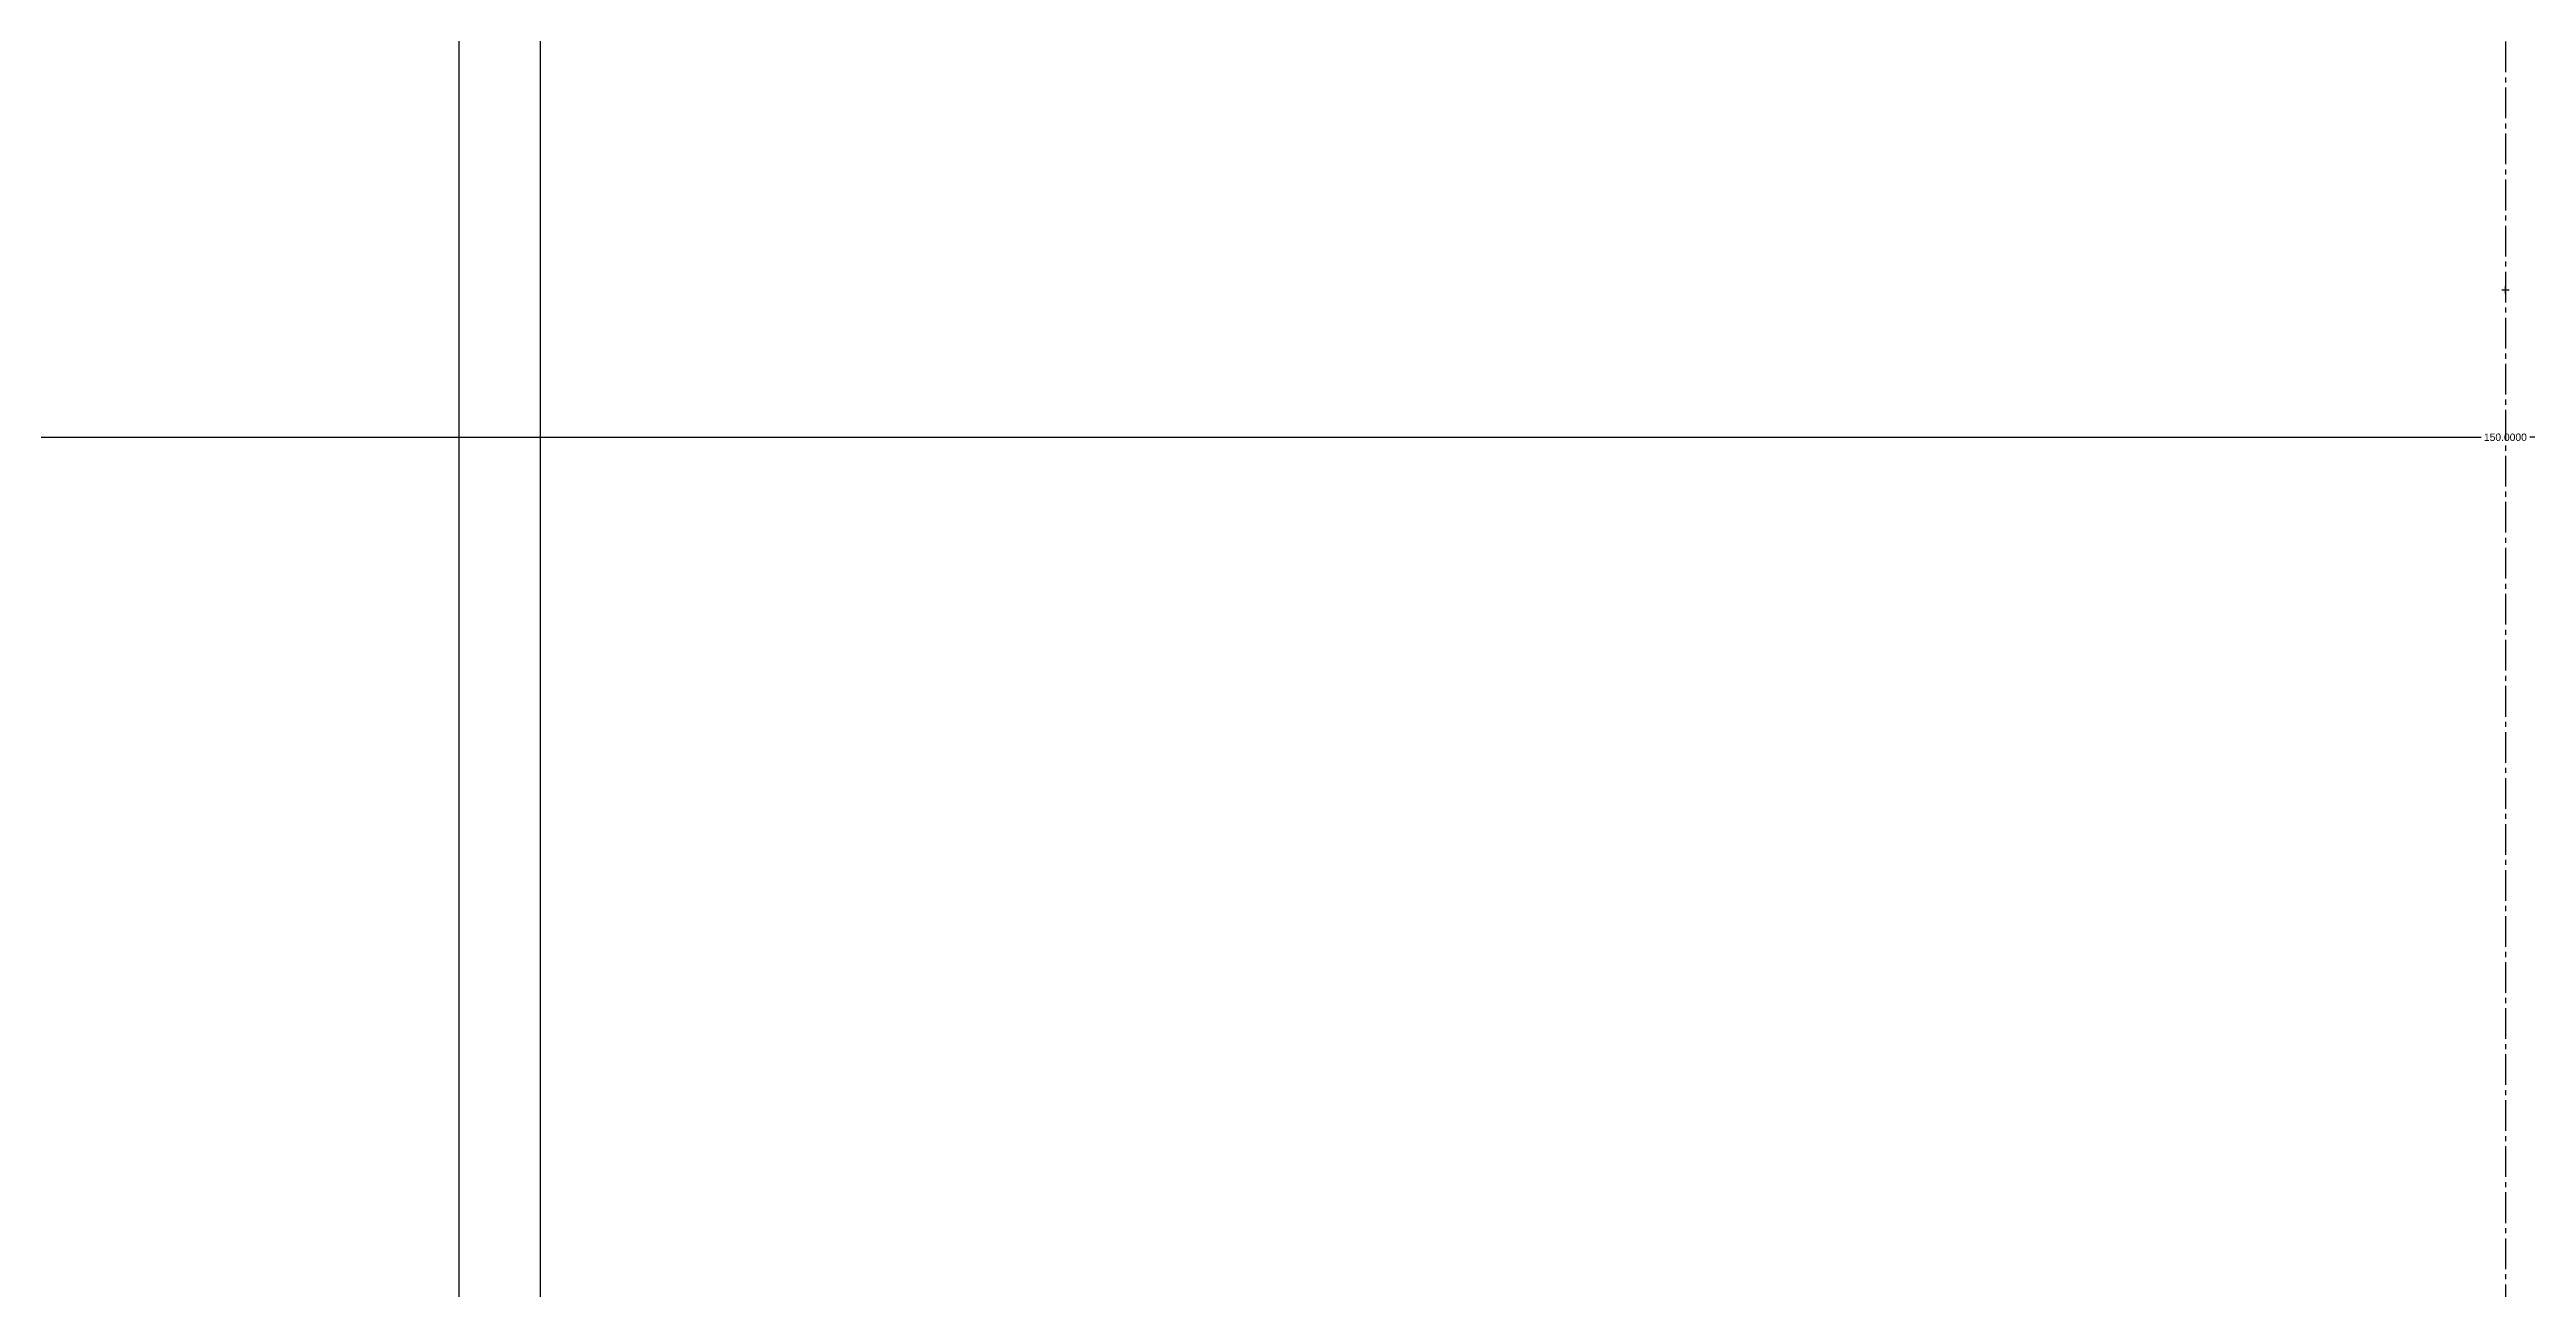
# Model space of a CAD drawing. Header units: millimetres. Extents: x 9612 to 23319, y 1863 to 14354.
# Drawn here: x 11620.2 to 11680.7, y 7708.4 to 7738.6 of the extents above; entities that cross this region are included whole.
import ezdxf

# ---------------------------------------------------------------- set-up
doc = ezdxf.new("R2010")
doc.units = ezdxf.units.MM
doc.header["$MEASUREMENT"] = 0
doc.linetypes.add('CENTER2', pattern=[1.125, 0.75, -0.125, 0.125, -0.125])
doc.styles.get("Standard").update_dxf_attribs({"font": 'arial.ttf'})
doc.dimstyles.get("Standard").update_dxf_attribs({"dimtxt": 0.18, "dimasz": 0.18, "dimexe": 0.18, "dimexo": 0.0625, "dimgap": 0.09, "dimtad": 0, "dimtih": 1, "dimtoh": 1, "dimdec": 4, "dimzin": 0, "dimdsep": 46, "dimtxsty": 'Standard', "dimcen": 0.09, "dimadec": 0, "dimazin": 0, "dimtfac": 1, "dimtdec": 4, "dimtofl": 0, "dimtmove": 0, "dimatfit": 3, "dimfxl": 1, "dimtolj": 1, "dimtzin": 0, "dimarcsym": 0})

# ---------------------------------------------------------------- blocks, each defined once
blk = doc.blocks.new('*D117')
at = {"color": 0, "lineweight": -2, "transparency": 16777216}
for p, q in [((11605.234, 7725.539), (11605.234, 7729.349)), ((11605.414, 7729.169), (11679.639, 7729.169)), ((11755.054, 7729.169), (11680.829, 7729.169)), ((11755.234, 7719.02), (11755.234, 7729.349))]:
    blk.add_line(p, q, dxfattribs=at)
at = {"color": 0, "transparency": 16777216}
for points in [[(11605.414, 7729.199), (11605.414, 7729.139), (11605.234, 7729.169)], [(11755.054, 7729.199), (11755.054, 7729.139), (11755.234, 7729.169)]]:
    blk.add_solid(points, dxfattribs=at)
at = {"layer": 'Defpoints', "color": 0, "transparency": 16777216}
for p in [(11755.234, 7729.169), (11605.234, 7725.476), (11755.234, 7718.958)]:
    blk.add_point(p, dxfattribs=at)
at = {"color": 0, "transparency": 16777216, "insert": (11680.234, 7729.169), "char_height": 0.18, "attachment_point": 5}
blk.add_mtext('\\A1;150.0000', dxfattribs=at)
blk = doc.blocks.new('*D121')
at = {"color": 0, "lineweight": -2, "transparency": 16777216}
for p, q in [((11355.831, 7857.781), (11424.7, 7857.781)), ((11424.7, 7857.781), (11612.702, 7765.807)), ((11680.144, 7732.77), (11680.324, 7732.77)), ((11680.234, 7732.68), (11680.234, 7732.86))]:
    blk.add_line(p, q, dxfattribs=at)
at = {"color": 0, "transparency": 16777216}
blk.add_solid([(11612.715, 7765.834), (11612.689, 7765.78), (11612.864, 7765.728)], dxfattribs=at)
at = {"layer": 'Defpoints', "color": 0, "transparency": 16777216}
for p in [(11612.864, 7765.728), (11747.604, 7699.811)]:
    blk.add_point(p, dxfattribs=at)
at = {"color": 0, "transparency": 16777216, "insert": (11354.976, 7857.781), "char_height": 0.18, "attachment_point": 5}
blk.add_mtext('\\A1;Stock Tube\\PID ∅150.0000', dxfattribs=at)
blk = doc.blocks.new('ijkkkkkkkkk')
blk.add_line((1156.88182, -1041.89229), (1156.88182, 739.71136))
at = {"linetype": 'CENTER2'}
blk.add_line((1204.88887, 19.33629), (1204.88887, -612.61448), dxfattribs=at)
at = {"linetype": 'Continuous'}
blk.add_line((1154.88887, -198.92305), (1154.88887, -595.16202), dxfattribs=at)
dim = blk.add_diameter_dim_2p(p1=(1272.259, -251.44279), p2=(1137.51873, -185.52572), text='Stock Tube\\PID <>', dimstyle='Standard')
dim.commit()
dim.dimension.update_dxf_attribs({"geometry": '*D121', "text_midpoint": (879.63047, -93.47294), "dimtype": 131, "insert": (-10475.34511, -7951.25402)})
dim = blk.add_linear_dim(base=(1279.88887, -222.08497), p1=(1129.88887, -225.7776), p2=(1279.88887, -232.29643), dimstyle='Standard')
dim.commit()
dim.dimension.update_dxf_attribs({"geometry": '*D117', "text_midpoint": (1204.88887, -222.08497), "dimtype": 128, "insert": (-10475.34511, -7951.25402)})

msp = doc.modelspace()

# ---------------------------------------------------------------- block references
msp.add_blockref('ijkkkkkkkkk', (10475.34511, 7951.25402))

doc.saveas('drawing.dxf')
